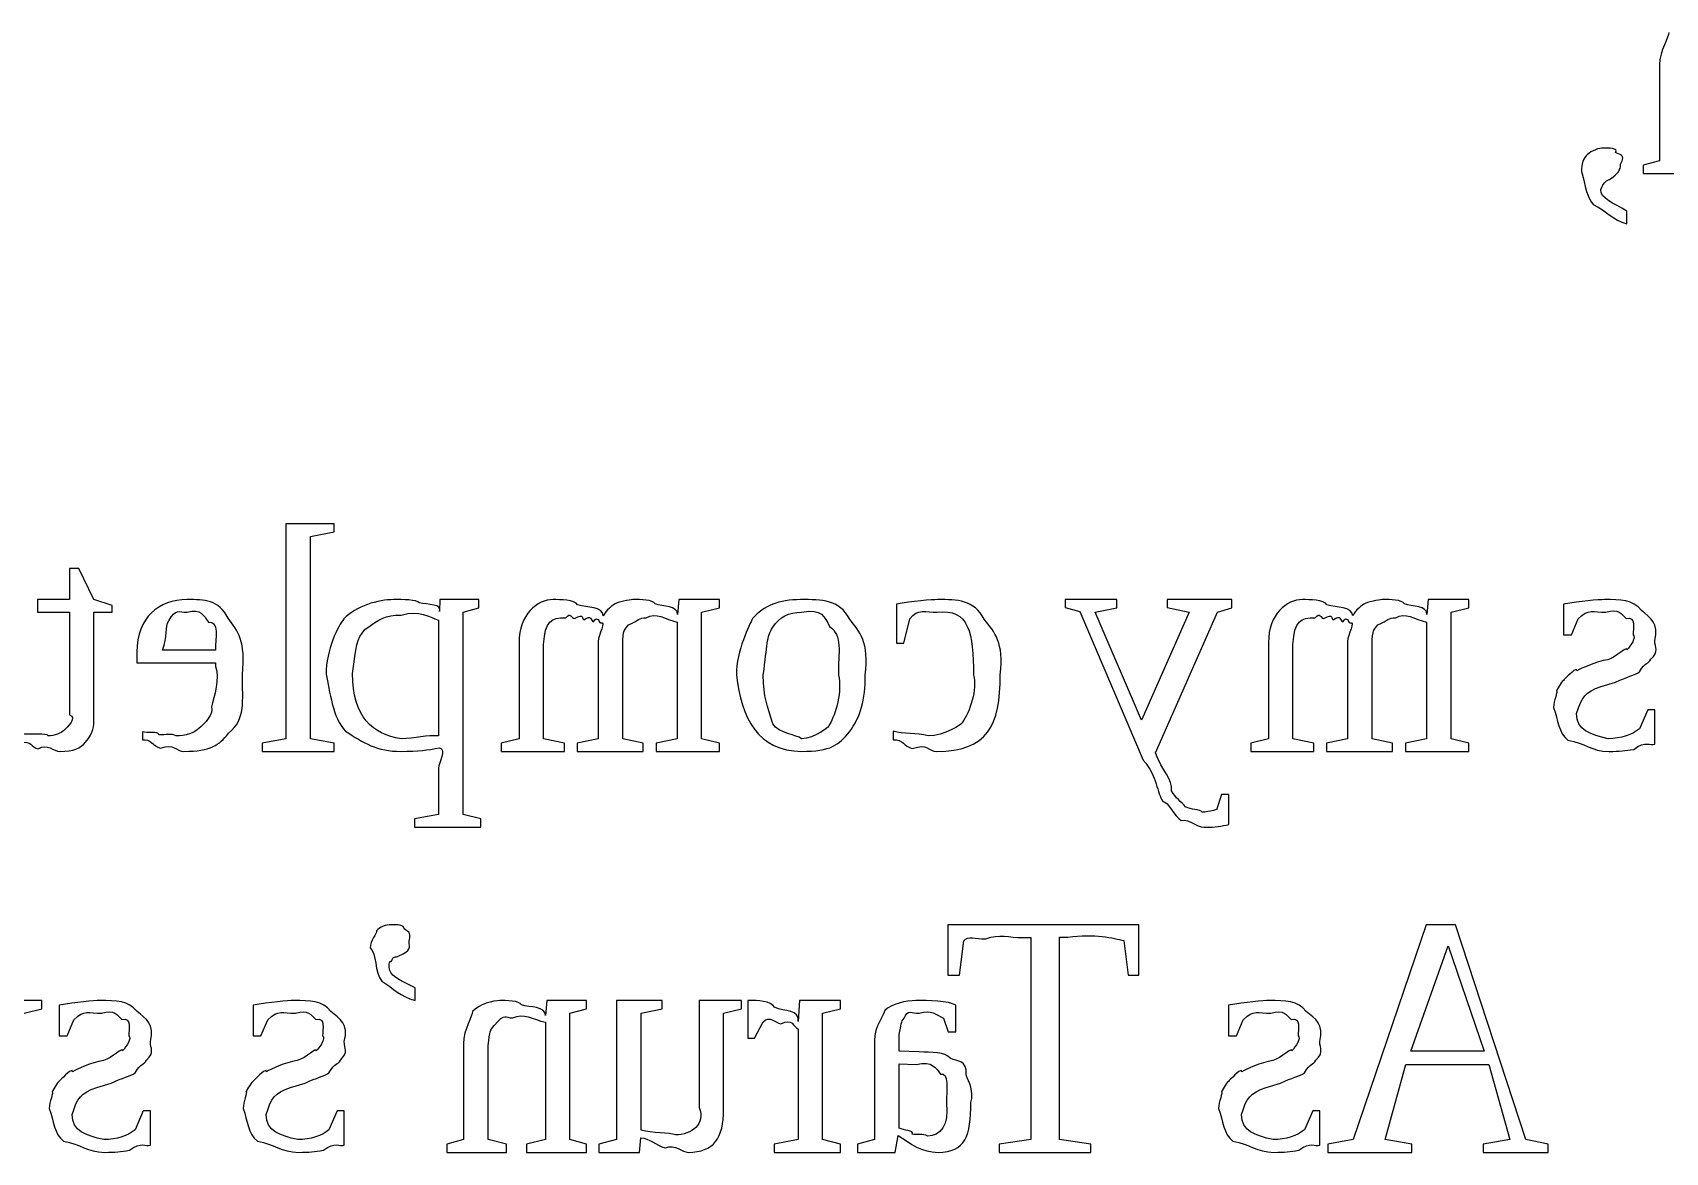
# Model space of a CAD drawing. Header units: millimetres. Extents: x 21 to 196, y 128 to 259.
# Drawn here: x 128.96 to 151.74, y 241.79 to 257.41 of the extents above; entities that cross this region are included whole.
import ezdxf

# ---------------------------------------------------------------- set-up
doc = ezdxf.new("R2010")
doc.units = ezdxf.units.MM
doc.layers.get('0').update_dxf_attribs({"linetype": 'CONTINUOUS'})

msp = doc.modelspace()

# ---------------------------------------------------------------- linework, layer by layer
at = {"color": 0}
for p, q in [((151.658, 256.963), (151.658, 255.623)), ((151.658, 255.623), (151.427, 255.563)), ((150.567, 255.475), (150.567, 255.475)), ((151.427, 255.563), (151.427, 255.447)), ((151.427, 255.447), (152.26, 255.447)), ((151.201, 254.742), (151.201, 254.918)), ((133.168, 250.56), (132.49, 250.56)), ((132.49, 250.56), (132.49, 247.562)), ((132.837, 250.384), (133.168, 250.445)), ((132.837, 247.562), (132.837, 250.384)), ((133.168, 250.445), (133.168, 250.56)), ((129.605, 249.937), (129.472, 249.937)), ((129.472, 249.937), (129.472, 249.502)), ((129.814, 249.502), (129.605, 249.937)), ((129.472, 249.502), (129.026, 249.502)), ((129.026, 249.502), (129.026, 249.326)), ((130.067, 249.42), (129.814, 249.502)), ((134.64, 249.502), (134.634, 249.337)), ((135.186, 249.502), (134.64, 249.502)), ((135.186, 249.386), (135.186, 249.502)), ((137.973, 249.502), (137.957, 249.293)), ((138.541, 249.502), (137.973, 249.502)), ((138.541, 249.386), (138.541, 249.502)), ((141.011, 249.436), (141.011, 248.896)), ((144.086, 249.502), (143.364, 249.502)), ((143.364, 249.502), (143.364, 249.392)), ((144.086, 249.386), (144.086, 249.502)), ((145.69, 249.502), (144.786, 249.502)), ((144.786, 249.502), (144.786, 249.392)), ((145.69, 249.386), (145.69, 249.502)), ((148.428, 249.502), (148.412, 249.293)), ((148.996, 249.502), (148.428, 249.502)), ((148.996, 249.386), (148.996, 249.502)), ((150.318, 249.436), (150.318, 249.011)), ((129.026, 249.326), (129.472, 249.326)), ((129.472, 249.326), (129.472, 247.893)), ((129.814, 247.865), (129.814, 249.326)), ((129.814, 249.326), (130.067, 249.326)), ((130.067, 249.326), (130.067, 249.42)), ((131.113, 249.326), (131.113, 249.326)), ((134.623, 249.216), (134.623, 247.6)), ((134.965, 249.326), (135.186, 249.386)), ((134.965, 246.503), (134.965, 249.326)), ((138.293, 249.326), (138.541, 249.386)), ((138.293, 247.562), (138.293, 249.326)), ((141.115, 248.896), (141.198, 249.232)), ((143.364, 249.392), (143.568, 249.337)), ((143.568, 249.337), (144.455, 247.264)), ((143.783, 249.326), (144.086, 249.386)), ((144.428, 247.821), (143.783, 249.326)), ((145.095, 249.326), (144.428, 247.821)), ((144.627, 247.364), (145.492, 249.326)), ((144.786, 249.392), (145.095, 249.326)), ((145.492, 249.326), (145.69, 249.386)), ((148.748, 249.326), (148.996, 249.386)), ((148.748, 247.562), (148.748, 249.326)), ((150.428, 249.011), (150.522, 249.232)), ((137.951, 249.188), (137.951, 247.562)), ((148.407, 249.188), (148.407, 247.562)), ((150.318, 249.011), (150.428, 249.011)), ((130.413, 248.769), (130.413, 248.62)), ((131.51, 248.797), (130.772, 248.797)), ((135.746, 248.901), (135.746, 247.562)), ((136.088, 247.562), (136.088, 248.874)), ((136.849, 248.918), (136.849, 247.562)), ((137.191, 247.562), (137.191, 248.874)), ((141.011, 248.896), (141.115, 248.896)), ((146.202, 248.901), (146.202, 247.562)), ((146.543, 247.562), (146.543, 248.874)), ((147.304, 248.918), (147.304, 247.562)), ((147.646, 247.562), (147.646, 248.874)), ((130.413, 248.62), (131.51, 248.62)), ((131.51, 248.62), (131.51, 248.57)), ((133.422, 248.471), (133.422, 248.471)), ((138.778, 248.449), (138.778, 248.449)), ((139.153, 248.449), (139.153, 248.449)), ((150.841, 248.29), (151.045, 248.35)), ((150.18, 247.997), (150.18, 247.997)), ((151.492, 247.964), (151.376, 247.7)), ((151.591, 247.964), (151.492, 247.964)), ((151.591, 247.485), (151.591, 247.964)), ((130.491, 247.656), (130.491, 247.545)), ((140.966, 247.667), (140.966, 247.545)), ((132.49, 247.562), (132.159, 247.501)), ((132.159, 247.501), (132.159, 247.385)), ((133.168, 247.501), (132.837, 247.562)), ((133.168, 247.385), (133.168, 247.501)), ((135.746, 247.562), (135.498, 247.501)), ((135.498, 247.501), (135.498, 247.385)), ((136.38, 247.501), (136.088, 247.562)), ((136.38, 247.385), (136.38, 247.501)), ((136.849, 247.562), (136.557, 247.501)), ((136.557, 247.501), (136.557, 247.385)), ((137.477, 247.501), (137.191, 247.562)), ((137.477, 247.385), (137.477, 247.501)), ((137.951, 247.562), (137.659, 247.501)), ((137.659, 247.501), (137.659, 247.385)), ((138.541, 247.501), (138.293, 247.562)), ((138.541, 247.385), (138.541, 247.501)), ((146.202, 247.562), (145.954, 247.501)), ((145.954, 247.501), (145.954, 247.385)), ((146.836, 247.501), (146.543, 247.562)), ((146.836, 247.385), (146.836, 247.501)), ((147.304, 247.562), (147.012, 247.501)), ((147.012, 247.501), (147.012, 247.385)), ((147.932, 247.501), (147.646, 247.562)), ((147.932, 247.385), (147.932, 247.501)), ((148.407, 247.562), (148.114, 247.501)), ((148.114, 247.501), (148.114, 247.385)), ((148.996, 247.501), (148.748, 247.562)), ((148.996, 247.385), (148.996, 247.501)), ((129.34, 247.385), (129.34, 247.385)), ((132.159, 247.385), (133.168, 247.385)), ((135.498, 247.385), (136.38, 247.385)), ((136.557, 247.385), (137.477, 247.385)), ((137.659, 247.385), (138.541, 247.385)), ((145.954, 247.385), (146.836, 247.385)), ((147.012, 247.385), (147.932, 247.385)), ((148.114, 247.385), (148.996, 247.385)), ((134.623, 247.154), (134.623, 246.503)), ((145.547, 246.785), (145.481, 246.586)), ((145.646, 246.785), (145.547, 246.785)), ((145.646, 246.366), (145.646, 246.785)), ((134.623, 246.503), (134.287, 246.443)), ((135.213, 246.443), (134.965, 246.503)), ((134.287, 246.443), (134.287, 246.327)), ((134.287, 246.327), (135.213, 246.327)), ((135.213, 246.327), (135.213, 246.443)), ((145.305, 246.327), (145.305, 246.327)), ((144.392, 244.968), (141.73, 244.968)), ((141.73, 244.968), (141.73, 244.263)), ((144.392, 244.263), (144.392, 244.968)), ((148.401, 244.968), (147.381, 241.97)), ((148.809, 244.968), (148.401, 244.968)), ((149.79, 241.97), (148.809, 244.968)), ((141.89, 244.263), (141.95, 244.742)), ((142.772, 244.787), (142.887, 244.787)), ((142.887, 244.787), (142.887, 241.97)), ((143.284, 241.97), (143.284, 244.792)), ((143.284, 244.792), (143.4, 244.792)), ((144.183, 244.748), (144.243, 244.263)), ((148.186, 243.204), (148.71, 244.671)), ((148.71, 244.671), (149.211, 243.204)), ((133.667, 244.643), (133.667, 244.643)), ((141.73, 244.263), (141.89, 244.263)), ((144.243, 244.263), (144.392, 244.263)), ((134.295, 243.91), (134.295, 244.086)), ((129.088, 243.91), (128.498, 243.91)), ((128.84, 243.733), (129.088, 243.794)), ((129.088, 243.794), (129.088, 243.91)), ((129.329, 243.844), (129.329, 243.419)), ((132.034, 243.844), (132.034, 243.419)), ((136.131, 243.91), (136.114, 243.701)), ((136.688, 243.91), (136.131, 243.91)), ((136.456, 243.733), (136.688, 243.794)), ((136.688, 243.794), (136.688, 243.91)), ((137.74, 243.91), (137.106, 243.91)), ((137.106, 243.91), (137.106, 241.97)), ((137.448, 243.733), (137.74, 243.794)), ((137.74, 243.794), (137.74, 243.91)), ((138.848, 243.91), (138.259, 243.91)), ((138.259, 243.91), (138.259, 242.416)), ((138.6, 243.733), (138.848, 243.794)), ((138.848, 243.794), (138.848, 243.91)), ((138.939, 243.91), (138.939, 243.386)), ((138.973, 243.91), (138.939, 243.91)), ((139.656, 243.91), (139.639, 243.618)), ((140.229, 243.91), (139.656, 243.91)), ((139.981, 243.733), (140.229, 243.794)), ((140.229, 243.794), (140.229, 243.91)), ((141.282, 243.91), (141.282, 243.91)), ((141.839, 243.475), (141.839, 243.844)), ((145.644, 243.844), (145.644, 243.419)), ((129.439, 243.419), (129.533, 243.64)), ((132.144, 243.419), (132.238, 243.64)), ((136.114, 243.607), (136.114, 241.97)), ((136.456, 241.97), (136.456, 243.733)), ((137.448, 242.102), (137.448, 243.733)), ((138.6, 242.394), (138.6, 243.733)), ((139.028, 243.386), (139.149, 243.612)), ((139.639, 243.513), (139.639, 241.97)), ((139.981, 241.97), (139.981, 243.733)), ((141.668, 243.662), (141.734, 243.475)), ((145.754, 243.419), (145.848, 243.64)), ((129.329, 243.419), (129.439, 243.419)), ((132.034, 243.419), (132.144, 243.419)), ((134.968, 243.309), (134.968, 241.97)), ((138.939, 243.386), (139.028, 243.386)), ((140.703, 243.353), (140.703, 241.97)), ((141.05, 243.204), (141.05, 243.436)), ((141.734, 243.475), (141.839, 243.475)), ((145.644, 243.419), (145.754, 243.419)), ((135.315, 241.97), (135.315, 243.282)), ((141.321, 243.193), (141.05, 243.204)), ((149.211, 243.204), (148.186, 243.204)), ((141.05, 243.028), (141.288, 243.017)), ((141.05, 242.13), (141.05, 243.028)), ((147.828, 241.97), (148.12, 243.017)), ((148.12, 243.017), (149.277, 243.017)), ((149.277, 243.017), (149.57, 241.97)), ((129.853, 242.697), (130.056, 242.758)), ((132.558, 242.697), (132.762, 242.758)), ((146.167, 242.697), (146.371, 242.758)), ((129.191, 242.405), (129.191, 242.405)), ((131.896, 242.405), (131.896, 242.405)), ((145.506, 242.405), (145.506, 242.405)), ((130.503, 242.372), (130.387, 242.108)), ((130.602, 242.372), (130.503, 242.372)), ((130.602, 241.893), (130.602, 242.372)), ((133.208, 242.372), (133.092, 242.108)), ((133.307, 242.372), (133.208, 242.372)), ((133.307, 241.893), (133.307, 242.372)), ((146.818, 242.372), (146.702, 242.108)), ((146.917, 242.372), (146.818, 242.372)), ((146.917, 241.893), (146.917, 242.372)), ((134.968, 241.97), (134.736, 241.909)), ((135.569, 241.909), (135.315, 241.97)), ((136.114, 241.97), (135.85, 241.909)), ((136.688, 241.909), (136.456, 241.97)), ((137.106, 241.97), (136.858, 241.909)), ((137.426, 241.793), (137.443, 241.997)), ((139.639, 241.97), (139.303, 241.909)), ((140.229, 241.909), (139.981, 241.97)), ((140.703, 241.97), (140.466, 241.909)), ((140.995, 241.793), (141.034, 242.03)), ((142.887, 241.97), (142.446, 241.909)), ((143.725, 241.909), (143.284, 241.97)), ((147.381, 241.97), (147.028, 241.909)), ((148.203, 241.909), (147.828, 241.97)), ((149.57, 241.97), (149.195, 241.909)), ((150.104, 241.909), (149.79, 241.97)), ((134.736, 241.909), (134.736, 241.793)), ((134.736, 241.793), (135.569, 241.793)), ((135.569, 241.793), (135.569, 241.909)), ((135.85, 241.909), (135.85, 241.793)), ((135.85, 241.793), (136.688, 241.793)), ((136.688, 241.793), (136.688, 241.909)), ((136.858, 241.909), (136.858, 241.793)), ((136.858, 241.793), (137.426, 241.793)), ((139.303, 241.909), (139.303, 241.793)), ((139.303, 241.793), (140.229, 241.793)), ((140.229, 241.793), (140.229, 241.909)), ((140.466, 241.909), (140.466, 241.793)), ((140.466, 241.793), (140.995, 241.793)), ((142.446, 241.909), (142.446, 241.793)), ((142.446, 241.793), (143.725, 241.793)), ((143.725, 241.793), (143.725, 241.909)), ((147.028, 241.909), (147.028, 241.793)), ((147.028, 241.793), (148.203, 241.793)), ((148.203, 241.793), (148.203, 241.909)), ((149.195, 241.909), (149.195, 241.793)), ((149.195, 241.793), (150.104, 241.793)), ((150.104, 241.793), (150.104, 241.909))]:
    msp.add_line(p, q, dxfattribs=at)
for points in [[(151.785, 257.409), (151.795, 257.357), (151.658, 257.157), (151.658, 256.963)], [(150.65, 255.706), (150.598, 255.674), (150.567, 255.566), (150.567, 255.475)], [(150.865, 255.8), (150.825, 255.8), (150.705, 255.768), (150.65, 255.706)], [(151.041, 255.739), (151.1, 255.8), (150.935, 255.8), (150.865, 255.8)], [(151.113, 255.574), (151.196, 255.723), (151.089, 255.702), (151.041, 255.739)], [(150.567, 255.475), (150.598, 255.4), (150.622, 255.137), (150.732, 255.011)], [(150.87, 255.293), (150.935, 255.367), (150.924, 255.341), (150.975, 255.37)], [(150.975, 255.37), (151.078, 255.444), (151.113, 255.486), (151.113, 255.574)], [(150.837, 255.221), (150.895, 255.323), (150.848, 255.271), (150.87, 255.293)], [(151.201, 254.918), (151.012, 255.043), (150.837, 255.086), (150.837, 255.221)], [(150.732, 255.011), (150.935, 254.915), (151, 254.797), (151.201, 254.742)], [(131.113, 249.502), (130.721, 249.502), (130.413, 249.257), (130.413, 248.769)], [(131.687, 249.243), (131.552, 249.502), (131.36, 249.502), (131.113, 249.502)], [(133.995, 249.502), (133.785, 249.502), (133.463, 249.411), (133.3, 249.232)], [(134.353, 249.458), (134.326, 249.502), (134.116, 249.502), (133.995, 249.502)], [(134.634, 249.337), (134.679, 249.443), (134.472, 249.428), (134.353, 249.458)], [(136.221, 249.502), (135.999, 249.502), (135.746, 249.301), (135.746, 248.901)], [(136.562, 249.43), (136.524, 249.502), (136.313, 249.502), (136.221, 249.502)], [(137.097, 249.447), (137.053, 249.428), (136.958, 249.353), (136.92, 249.276)], [(137.345, 249.502), (137.328, 249.502), (137.174, 249.483), (137.097, 249.447)], [(137.643, 249.441), (137.619, 249.502), (137.43, 249.502), (137.345, 249.502)], [(137.957, 249.293), (137.961, 249.421), (137.753, 249.4), (137.643, 249.441)], [(139.671, 249.502), (139.379, 249.502), (139.156, 249.414), (139.004, 249.238)], [(140.354, 249.232), (140.214, 249.502), (139.977, 249.502), (139.671, 249.502)], [(141.584, 249.502), (141.515, 249.502), (141.217, 249.48), (141.011, 249.436)], [(142.234, 249.227), (142.091, 249.502), (141.868, 249.502), (141.584, 249.502)], [(146.675, 249.502), (146.454, 249.502), (146.202, 249.301), (146.202, 248.901)], [(147.017, 249.43), (146.979, 249.502), (146.768, 249.502), (146.675, 249.502)], [(147.552, 249.447), (147.508, 249.428), (147.413, 249.353), (147.376, 249.276)], [(147.8, 249.502), (147.784, 249.502), (147.629, 249.483), (147.552, 249.447)], [(148.098, 249.441), (148.074, 249.502), (147.886, 249.502), (147.8, 249.502)], [(148.412, 249.293), (148.416, 249.421), (148.208, 249.4), (148.098, 249.441)], [(150.891, 249.502), (150.802, 249.502), (150.549, 249.48), (150.318, 249.436)], [(151.404, 249.348), (151.287, 249.502), (151.109, 249.502), (150.891, 249.502)], [(130.86, 249.204), (130.956, 249.384), (131, 249.326), (131.113, 249.326)], [(131.113, 249.326), (131.316, 249.384), (131.342, 249.279), (131.411, 249.188)], [(131.885, 248.455), (131.937, 248.921), (131.819, 249.069), (131.687, 249.243)], [(133.3, 249.232), (133.223, 249.145), (133.052, 248.798), (133.052, 248.46)], [(133.593, 249.083), (133.812, 249.24), (133.872, 249.287), (134.1, 249.287)], [(134.1, 249.287), (134.367, 249.359), (134.484, 249.262), (134.623, 249.216)], [(136.088, 248.874), (136.109, 249.216), (136.192, 249.248), (136.397, 249.248)], [(136.397, 249.248), (136.469, 249.333), (136.474, 249.245), (136.518, 249.238)], [(136.518, 249.238), (136.675, 249.321), (136.606, 249.228), (136.65, 249.221)], [(136.92, 249.276), (136.914, 249.41), (136.699, 249.386), (136.562, 249.43)], [(136.65, 249.221), (136.763, 249.306), (136.738, 249.204), (136.783, 249.193)], [(136.783, 249.193), (136.847, 249.289), (136.857, 249.18), (136.882, 249.177)], [(137.273, 249.149), (137.425, 249.216), (137.411, 249.248), (137.521, 249.248)], [(137.521, 249.248), (137.652, 249.333), (137.783, 249.228), (137.951, 249.188)], [(139.004, 249.238), (138.96, 249.149), (138.778, 248.798), (138.778, 248.449)], [(139.285, 249.116), (139.383, 249.266), (139.504, 249.326), (139.688, 249.326)], [(139.688, 249.326), (139.983, 249.384), (139.999, 249.26), (140.079, 249.127)], [(140.575, 248.449), (140.629, 248.907), (140.502, 249.052), (140.354, 249.232)], [(141.198, 249.232), (141.301, 249.384), (141.428, 249.326), (141.578, 249.326)], [(141.578, 249.326), (142.025, 249.384), (142.085, 249.034), (142.085, 248.449)], [(142.46, 248.455), (142.51, 248.903), (142.386, 249.046), (142.234, 249.227)], [(146.543, 248.874), (146.564, 249.216), (146.647, 249.248), (146.852, 249.248)], [(146.852, 249.248), (146.924, 249.333), (146.929, 249.245), (146.973, 249.238)], [(146.973, 249.238), (147.131, 249.321), (147.061, 249.228), (147.106, 249.221)], [(147.376, 249.276), (147.369, 249.41), (147.154, 249.386), (147.017, 249.43)], [(147.106, 249.221), (147.219, 249.306), (147.194, 249.204), (147.238, 249.193)], [(147.238, 249.193), (147.303, 249.289), (147.312, 249.18), (147.337, 249.177)], [(147.729, 249.149), (147.88, 249.216), (147.866, 249.248), (147.977, 249.248)], [(147.977, 249.248), (148.107, 249.333), (148.238, 249.228), (148.407, 249.188)], [(150.522, 249.232), (150.669, 249.384), (150.731, 249.326), (150.908, 249.326)], [(150.908, 249.326), (151.088, 249.384), (151.128, 249.295), (151.194, 249.238)], [(151.194, 249.238), (151.335, 249.271), (151.288, 249.107), (151.288, 249.011)], [(151.591, 248.929), (151.655, 249.178), (151.529, 249.245), (151.404, 249.348)], [(130.772, 248.797), (130.842, 248.987), (130.802, 249.123), (130.86, 249.204)], [(131.411, 249.188), (131.57, 249.204), (131.51, 248.969), (131.51, 248.797)], [(133.422, 248.471), (133.47, 248.854), (133.479, 248.951), (133.593, 249.083)], [(136.882, 249.177), (136.969, 249.207), (136.849, 249.013), (136.849, 248.918)], [(137.191, 248.874), (137.196, 249.086), (137.218, 249.086), (137.273, 249.149)], [(139.153, 248.449), (139.211, 248.874), (139.197, 248.98), (139.285, 249.116)], [(140.079, 249.127), (140.261, 249.002), (140.2, 248.769), (140.2, 248.449)], [(147.337, 249.177), (147.424, 249.207), (147.304, 249.013), (147.304, 248.918)], [(147.646, 248.874), (147.651, 249.086), (147.673, 249.086), (147.729, 249.149)], [(151.288, 249.011), (151.335, 248.976), (151.259, 248.86), (151.2, 248.802)], [(151.2, 248.802), (151.216, 248.863), (151.054, 248.7), (150.935, 248.664)], [(151.536, 248.67), (151.655, 248.786), (151.591, 248.83), (151.591, 248.929)], [(131.51, 248.57), (131.57, 248.407), (131.492, 248.143), (131.455, 248.008)], [(150.505, 248.51), (150.508, 248.572), (150.377, 248.436), (150.329, 248.389)], [(150.935, 248.664), (150.761, 248.638), (150.571, 248.543), (150.505, 248.51)], [(151.376, 248.493), (151.463, 248.642), (151.5, 248.599), (151.536, 248.67)], [(131.692, 247.639), (131.937, 247.84), (131.885, 248.08), (131.885, 248.455)], [(133.052, 248.46), (133.106, 248.23), (133.143, 247.854), (133.322, 247.667)], [(134.1, 247.562), (133.706, 247.62), (133.422, 247.865), (133.422, 248.471)], [(138.778, 248.449), (138.843, 247.855), (139.081, 247.385), (139.688, 247.385)], [(139.285, 247.771), (139.211, 248.017), (139.153, 248.136), (139.153, 248.449)], [(140.2, 248.449), (140.261, 248.241), (140.16, 247.895), (140.079, 247.76)], [(140.354, 247.656), (140.512, 247.866), (140.575, 248.103), (140.575, 248.449)], [(141.573, 247.385), (142.276, 247.385), (142.46, 247.741), (142.46, 248.455)], [(142.085, 248.449), (142.143, 248.259), (142.034, 247.926), (141.931, 247.793)], [(150.329, 248.389), (150.294, 248.358), (150.245, 248.285), (150.218, 248.223)], [(151.045, 248.35), (151.205, 248.429), (151.307, 248.445), (151.376, 248.493)], [(150.218, 248.223), (150.243, 248.234), (150.18, 248.085), (150.18, 247.997)], [(150.5, 247.915), (150.574, 248.146), (150.614, 248.212), (150.841, 248.29)], [(129.472, 247.893), (129.587, 247.862), (129.445, 247.723), (129.389, 247.672)], [(129.698, 247.512), (129.814, 247.672), (129.814, 247.713), (129.814, 247.865)], [(131.455, 248.008), (131.492, 247.904), (131.356, 247.774), (131.279, 247.705)], [(150.18, 247.997), (150.243, 247.826), (150.246, 247.642), (150.379, 247.54)], [(150.941, 247.562), (150.691, 247.62), (150.5, 247.679), (150.5, 247.915)], [(129.175, 247.6), (129.164, 247.646), (128.937, 247.612), (128.783, 247.633)], [(129.389, 247.672), (129.359, 247.646), (129.263, 247.6), (129.175, 247.6)], [(130.722, 247.617), (130.714, 247.668), (130.55, 247.64), (130.491, 247.656)], [(130.959, 247.6), (130.901, 247.646), (130.815, 247.606), (130.722, 247.617)], [(131.279, 247.705), (131.217, 247.646), (131.092, 247.6), (130.959, 247.6)], [(131.069, 247.385), (131.441, 247.385), (131.56, 247.469), (131.692, 247.639)], [(133.322, 247.667), (133.58, 247.503), (133.758, 247.385), (134.1, 247.385)], [(134.623, 247.6), (134.466, 247.62), (134.291, 247.562), (134.1, 247.562)], [(139.688, 247.562), (139.621, 247.62), (139.373, 247.631), (139.285, 247.771)], [(140.079, 247.76), (140.095, 247.738), (139.864, 247.562), (139.688, 247.562)], [(139.688, 247.385), (140.095, 247.385), (140.204, 247.475), (140.354, 247.656)], [(141.452, 247.6), (141.297, 247.646), (141.103, 247.622), (140.966, 247.667)], [(141.931, 247.793), (141.937, 247.763), (141.669, 247.6), (141.452, 247.6)], [(151.376, 247.7), (151.282, 247.62), (151.121, 247.562), (150.941, 247.562)], [(128.783, 247.501), (128.951, 247.547), (128.927, 247.44), (129.037, 247.419)], [(129.037, 247.419), (129.168, 247.503), (129.245, 247.385), (129.34, 247.385)], [(129.34, 247.385), (129.538, 247.385), (129.618, 247.427), (129.698, 247.512)], [(130.491, 247.545), (130.599, 247.565), (130.638, 247.463), (130.744, 247.43)], [(130.744, 247.43), (130.93, 247.503), (130.959, 247.385), (131.069, 247.385)], [(134.1, 247.385), (134.345, 247.385), (134.466, 247.402), (134.634, 247.435)], [(134.634, 247.435), (134.742, 247.419), (134.623, 247.224), (134.623, 247.154)], [(140.966, 247.545), (141.107, 247.558), (141.118, 247.453), (141.231, 247.424)], [(141.231, 247.424), (141.449, 247.503), (141.456, 247.385), (141.573, 247.385)], [(150.379, 247.54), (150.621, 247.503), (150.701, 247.385), (150.957, 247.385)], [(150.957, 247.385), (151.099, 247.385), (151.175, 247.394), (151.299, 247.413)], [(151.299, 247.413), (151.467, 247.542), (151.522, 247.458), (151.591, 247.485)], [(144.455, 247.264), (144.648, 247.037), (144.648, 246.804), (144.726, 246.686)], [(144.847, 246.834), (144.866, 246.999), (144.715, 247.11), (144.627, 247.364)], [(145.045, 246.614), (144.984, 246.684), (144.906, 246.735), (144.847, 246.834)], [(144.726, 246.686), (144.803, 246.684), (144.89, 246.48), (144.985, 246.421)], [(145.277, 246.537), (145.244, 246.585), (145.116, 246.563), (145.045, 246.614)], [(145.481, 246.586), (145.535, 246.585), (145.365, 246.537), (145.277, 246.537)], [(144.985, 246.421), (145.109, 246.446), (145.183, 246.327), (145.305, 246.327)], [(145.305, 246.327), (145.473, 246.327), (145.544, 246.341), (145.646, 246.366)], [(133.755, 244.88), (133.766, 244.85), (133.667, 244.742), (133.667, 244.643)], [(133.965, 244.968), (133.881, 244.968), (133.81, 244.938), (133.755, 244.88)], [(134.141, 244.908), (134.152, 244.968), (134.035, 244.968), (133.965, 244.968)], [(134.213, 244.737), (134.249, 244.887), (134.189, 244.866), (134.141, 244.908)], [(134.069, 244.533), (134.249, 244.607), (134.213, 244.649), (134.213, 244.737)], [(141.95, 244.742), (142.016, 244.828), (142.102, 244.762), (142.259, 244.77)], [(142.259, 244.77), (142.446, 244.847), (142.584, 244.787), (142.772, 244.787)], [(143.4, 244.792), (143.784, 244.85), (144.04, 244.777), (144.183, 244.748)], [(133.667, 244.643), (133.766, 244.567), (133.722, 244.304), (133.832, 244.18)], [(133.931, 244.384), (133.943, 244.49), (133.943, 244.439), (133.965, 244.461)], [(133.965, 244.461), (133.984, 244.534), (134.019, 244.507), (134.069, 244.533)], [(134.295, 244.086), (134.061, 244.21), (133.931, 244.252), (133.931, 244.384)], [(133.832, 244.18), (133.984, 244.082), (134.094, 243.965), (134.295, 243.91)], [(129.902, 243.91), (129.813, 243.91), (129.56, 243.888), (129.329, 243.844)], [(129.533, 243.64), (129.68, 243.792), (129.742, 243.733), (129.919, 243.733)], [(130.415, 243.756), (130.298, 243.91), (130.12, 243.91), (129.902, 243.91)], [(129.919, 243.733), (130.099, 243.792), (130.139, 243.703), (130.205, 243.645)], [(130.602, 243.337), (130.666, 243.586), (130.54, 243.652), (130.415, 243.756)], [(132.607, 243.91), (132.518, 243.91), (132.266, 243.888), (132.034, 243.844)], [(132.238, 243.64), (132.386, 243.792), (132.447, 243.733), (132.624, 243.733)], [(133.12, 243.756), (133.003, 243.91), (132.825, 243.91), (132.607, 243.91)], [(132.624, 243.733), (132.804, 243.792), (132.844, 243.703), (132.91, 243.645)], [(133.307, 243.337), (133.371, 243.586), (133.245, 243.652), (133.12, 243.756)], [(135.094, 243.756), (135.104, 243.703), (134.968, 243.503), (134.968, 243.309)], [(135.475, 243.91), (135.391, 243.91), (135.18, 243.858), (135.094, 243.756)], [(135.398, 243.563), (135.563, 243.748), (135.54, 243.667), (135.657, 243.667)], [(135.778, 243.85), (135.759, 243.91), (135.556, 243.91), (135.475, 243.91)], [(135.657, 243.667), (135.806, 243.748), (135.935, 243.647), (136.114, 243.607)], [(136.114, 243.701), (136.114, 243.833), (135.897, 243.812), (135.778, 243.85)], [(139.309, 243.816), (139.265, 243.91), (139.054, 243.91), (138.973, 243.91)], [(139.639, 243.618), (139.665, 243.785), (139.449, 243.753), (139.309, 243.816)], [(140.847, 243.772), (140.845, 243.725), (140.703, 243.541), (140.703, 243.353)], [(141.282, 243.91), (141.15, 243.91), (140.939, 243.863), (140.847, 243.772)], [(141.117, 243.662), (141.165, 243.792), (141.231, 243.733), (141.326, 243.733)], [(141.839, 243.844), (141.745, 243.91), (141.444, 243.91), (141.282, 243.91)], [(141.326, 243.733), (141.502, 243.792), (141.566, 243.709), (141.668, 243.662)], [(146.217, 243.91), (146.127, 243.91), (145.875, 243.888), (145.644, 243.844)], [(145.848, 243.64), (145.995, 243.792), (146.057, 243.733), (146.233, 243.733)], [(146.729, 243.756), (146.612, 243.91), (146.435, 243.91), (146.217, 243.91)], [(146.233, 243.733), (146.414, 243.792), (146.454, 243.703), (146.52, 243.645)], [(146.917, 243.337), (146.98, 243.586), (146.855, 243.652), (146.729, 243.756)], [(130.205, 243.645), (130.346, 243.678), (130.299, 243.514), (130.299, 243.419)], [(132.91, 243.645), (133.051, 243.678), (133.004, 243.514), (133.004, 243.419)], [(135.315, 243.282), (135.336, 243.491), (135.342, 243.493), (135.398, 243.563)], [(139.149, 243.612), (139.253, 243.712), (139.302, 243.603), (139.397, 243.585)], [(139.397, 243.585), (139.56, 243.674), (139.571, 243.542), (139.639, 243.513)], [(141.05, 243.436), (141.077, 243.579), (141.073, 243.614), (141.117, 243.662)], [(146.52, 243.645), (146.66, 243.678), (146.614, 243.514), (146.614, 243.419)], [(130.299, 243.419), (130.346, 243.384), (130.27, 243.268), (130.211, 243.21)], [(130.547, 243.078), (130.666, 243.193), (130.602, 243.237), (130.602, 243.337)], [(133.004, 243.419), (133.051, 243.384), (132.975, 243.268), (132.916, 243.21)], [(133.252, 243.078), (133.371, 243.193), (133.307, 243.237), (133.307, 243.337)], [(146.614, 243.419), (146.66, 243.384), (146.585, 243.268), (146.526, 243.21)], [(146.862, 243.078), (146.98, 243.193), (146.917, 243.237), (146.917, 243.337)], [(129.946, 243.072), (129.772, 243.046), (129.582, 242.951), (129.516, 242.918)], [(130.211, 243.21), (130.227, 243.271), (130.065, 243.108), (129.946, 243.072)], [(130.387, 242.901), (130.474, 243.05), (130.511, 243.007), (130.547, 243.078)], [(132.651, 243.072), (132.478, 243.046), (132.287, 242.951), (132.221, 242.918)], [(132.916, 243.21), (132.932, 243.271), (132.77, 243.108), (132.651, 243.072)], [(133.092, 242.901), (133.179, 243.05), (133.216, 243.007), (133.252, 243.078)], [(141.288, 243.017), (141.518, 243.072), (141.566, 242.965), (141.624, 242.885)], [(141.762, 243.105), (141.683, 243.193), (141.512, 243.189), (141.321, 243.193)], [(141.982, 242.874), (142.003, 243.086), (141.861, 243.053), (141.762, 243.105)], [(146.261, 243.072), (146.087, 243.046), (145.897, 242.951), (145.831, 242.918)], [(146.526, 243.21), (146.542, 243.271), (146.379, 243.108), (146.261, 243.072)], [(146.702, 242.901), (146.789, 243.05), (146.826, 243.007), (146.862, 243.078)], [(129.516, 242.918), (129.519, 242.98), (129.388, 242.843), (129.34, 242.796)], [(130.056, 242.758), (130.216, 242.836), (130.318, 242.853), (130.387, 242.901)], [(132.221, 242.918), (132.224, 242.98), (132.093, 242.843), (132.045, 242.796)], [(132.762, 242.758), (132.921, 242.836), (133.023, 242.853), (133.092, 242.901)], [(141.624, 242.885), (141.749, 242.91), (141.707, 242.667), (141.707, 242.477)], [(142.048, 242.488), (142.095, 242.645), (142.026, 242.77), (141.982, 242.874)], [(145.831, 242.918), (145.834, 242.98), (145.703, 242.843), (145.655, 242.796)], [(146.371, 242.758), (146.531, 242.836), (146.633, 242.853), (146.702, 242.901)], [(129.23, 242.631), (129.255, 242.642), (129.191, 242.493), (129.191, 242.405)], [(129.34, 242.796), (129.305, 242.766), (129.256, 242.693), (129.23, 242.631)], [(129.511, 242.322), (129.585, 242.554), (129.625, 242.62), (129.853, 242.697)], [(131.935, 242.631), (131.96, 242.642), (131.896, 242.493), (131.896, 242.405)], [(132.045, 242.796), (132.011, 242.766), (131.961, 242.693), (131.935, 242.631)], [(132.216, 242.322), (132.29, 242.554), (132.33, 242.62), (132.558, 242.697)], [(145.544, 242.631), (145.569, 242.642), (145.506, 242.493), (145.506, 242.405)], [(145.655, 242.796), (145.62, 242.766), (145.571, 242.693), (145.544, 242.631)], [(145.825, 242.322), (145.9, 242.554), (145.94, 242.62), (146.167, 242.697)], [(129.191, 242.405), (129.255, 242.234), (129.257, 242.05), (129.389, 241.948)], [(131.896, 242.405), (131.96, 242.234), (131.962, 242.05), (132.094, 241.948)], [(138.259, 242.416), (138.356, 242.19), (138.148, 242.036), (137.928, 242.036)], [(138.104, 241.793), (138.467, 241.793), (138.6, 241.993), (138.6, 242.394)], [(141.707, 242.477), (141.749, 242.179), (141.621, 242.019), (141.447, 242.019)], [(141.591, 241.793), (141.976, 241.793), (142.048, 242.025), (142.048, 242.488)], [(145.506, 242.405), (145.569, 242.234), (145.572, 242.05), (145.704, 241.948)], [(129.952, 241.97), (129.702, 242.028), (129.511, 242.087), (129.511, 242.322)], [(132.657, 241.97), (132.407, 242.028), (132.216, 242.087), (132.216, 242.322)], [(146.266, 241.97), (146.017, 242.028), (145.825, 242.087), (145.825, 242.322)], [(129.389, 241.948), (129.632, 241.91), (129.712, 241.793), (129.968, 241.793)], [(130.387, 242.108), (130.294, 242.028), (130.132, 241.97), (129.952, 241.97)], [(130.31, 241.821), (130.478, 241.951), (130.533, 241.866), (130.602, 241.893)], [(132.094, 241.948), (132.337, 241.91), (132.417, 241.793), (132.673, 241.793)], [(133.092, 242.108), (132.999, 242.028), (132.837, 241.97), (132.657, 241.97)], [(133.015, 241.821), (133.183, 241.951), (133.239, 241.866), (133.307, 241.893)], [(137.443, 241.997), (137.559, 241.992), (137.656, 241.894), (137.784, 241.854)], [(137.928, 242.036), (137.845, 242.072), (137.596, 242.058), (137.448, 242.102)], [(141.034, 242.03), (141.209, 241.91), (141.363, 241.793), (141.591, 241.793)], [(141.232, 242.047), (141.257, 242.102), (141.114, 242.097), (141.05, 242.13)], [(141.447, 242.019), (141.374, 242.061), (141.292, 242.028), (141.232, 242.047)], [(145.704, 241.948), (145.947, 241.91), (146.027, 241.793), (146.283, 241.793)], [(146.702, 242.108), (146.608, 242.028), (146.447, 241.97), (146.266, 241.97)], [(146.625, 241.821), (146.793, 241.951), (146.848, 241.866), (146.917, 241.893)], [(129.968, 241.793), (130.11, 241.793), (130.186, 241.802), (130.31, 241.821)], [(132.673, 241.793), (132.815, 241.793), (132.891, 241.802), (133.015, 241.821)], [(137.784, 241.854), (137.93, 241.91), (138.016, 241.793), (138.104, 241.793)], [(146.283, 241.793), (146.425, 241.793), (146.501, 241.802), (146.625, 241.821)]]:
    msp.add_open_spline(points, degree=3, dxfattribs=at)

doc.saveas('drawing.dxf')
